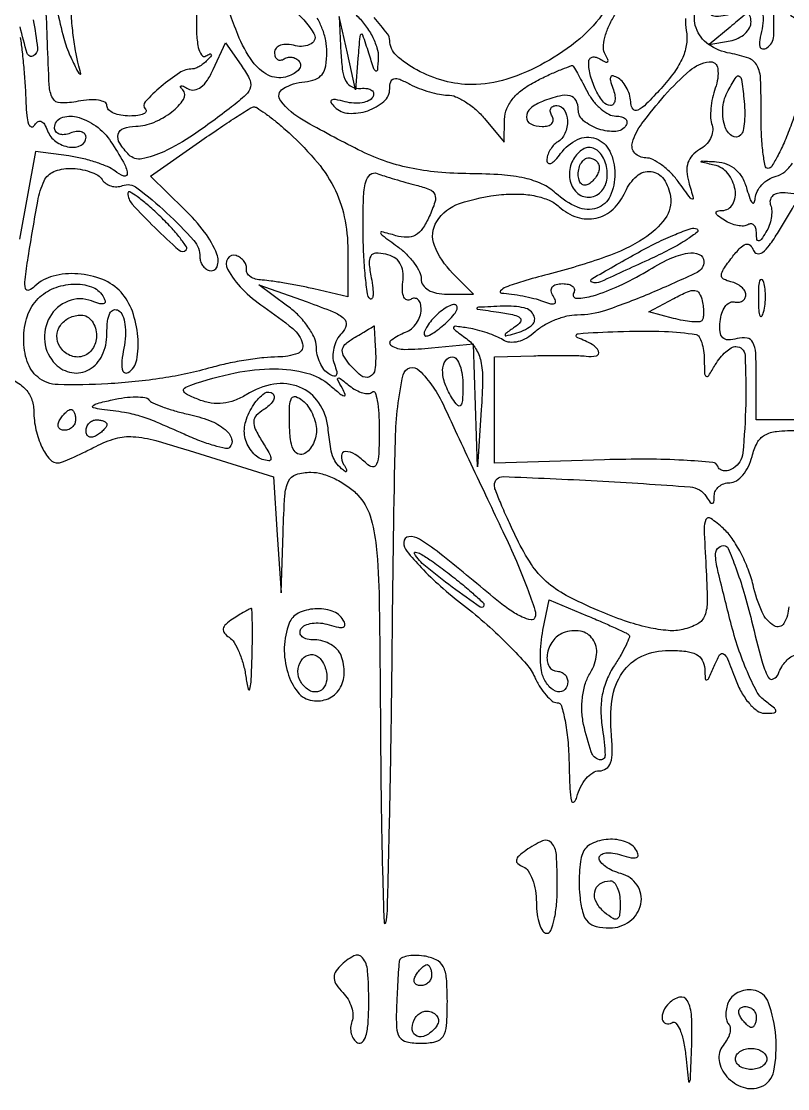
# Model space of a CAD drawing. Extents: x 21 to 741, y 101 to 447.
# Drawn here: x 573.8 to 647, y 257.2 to 359 of the extents above; entities that cross this region are included whole.
import ezdxf

# ---------------------------------------------------------------- set-up
doc = ezdxf.new("R2010")
doc.units = 0

msp = doc.modelspace()

# ---------------------------------------------------------------- linework, layer by layer
for points in [[(599.652137, 360.308812, -0.0668), (601.75649, 357.884504, -0.438355), (601.509383, 356.895292, -0.19116), (600, 356.710251, 0.049197), (599.204052, 356.83663, 0.093918), (598.56408, 356.754173, 0.138651), (598.155129, 356.479784, 0.177913), (598, 356.057614, 0.086169), (598.070406, 355.652117, 0.165024), (598.273452, 355.396316, 0.179617), (598.576167, 355.329473, 0.104238), (598.930902, 355.457295, -0.09593), (599.328736, 355.608086, -0.09716), (599.75222, 355.598476, -0.098642), (600.135611, 355.43045, -0.102236), (600.419654, 355.130002, -0.208422), (600.474776, 354.746114, -0.127658), (600.242899, 354.343274, -0.085481), (599.738006, 353.979757, -0.049463), (599.03457, 353.719291, -0.1867), (597.396447, 353.905807, -0.115492), (595.911506, 355.188591, -0.0635), (594.492843, 357.776115, -0.019374), (593.017959, 362, 0.00834)], [(590.5653, 360.021153, 0.014426), (590.559339, 357.943815, 0.044629), (590.720417, 356.551509, 0.098253), (591.026451, 355.828187, 0.390902), (591.455138, 355.72809, -0.021565), (591.832525, 355.921106, -0.368751), (591.956605, 355.88584, -0.323135), (591.951355, 355.746905, -0.019605), (591.666667, 355.410325, -0.035462), (591.298579, 355.061435, -0.034694), (590.882292, 354.765263, -0.036776), (590.480661, 354.558463, -0.098068), (590.166667, 354.492697, 0.141594), (588.924251, 354.118866, 0.033151), (587.162387, 352.807442, 0.030134), (585.658601, 351.359749, 0.402183), (585.673028, 350.660305, -0.307441), (585.720372, 350.412612, -0.189728), (585.50291, 350.193965, -0.074547), (584.95447, 350.045539, -0.028879), (584.166667, 350, -0.043059), (583.337206, 350.071564, -0.062763), (582.636458, 350.286406, -0.082352), (582.161847, 350.602255, -0.207732), (582, 350.975, 0.282), (581.796292, 351.307461, 0.079416), (581.192188, 351.50287, 0.055193), (580.303974, 351.542042, 0.032561), (579.25, 351.402857, -0.050525), (577.56774, 351.241827, -0.278092), (576.822273, 351.696839, -0.107599), (576.486913, 352.928034, -0.005688), (576.322299, 357.022225, 0.010783), (576.13426, 360.75196, 0.043694)], [(644.442213, 360.431169, -0.149174), (644.547704, 358.334046, 0.02088), (644.323717, 357.252163, 0.100786), (644.347769, 356.627697, 0.309825), (644.590506, 356.410242, 0.172479), (644.995951, 356.497497, 0.251425), (645.658207, 357.641955, 0.023487), (645.607588, 361.011481, 0.02599)], [(577.238285, 360.130846, 0.013062), (577.880112, 357.439385, 0.042704), (578.499581, 355.718741, 0.004644), (579.131961, 354.37624, 0.092343), (579.399738, 354.011793, 0.739534), (579.504113, 354.071634, 0.013615), (579.266524, 355, -0.028975), (578.990503, 356.235265, -0.012006), (578.755183, 357.930955, -0.011832), (578.589255, 359.765091, -0.01495)], [(605.75, 359.67692, -0.047267), (606.603525, 358.74848, -0.041527), (607.309781, 357.636644, -0.043739), (607.777221, 356.516975, -0.089248), (607.90032, 355.575686, -0.007352), (607.825121, 354.377718, -0.525011), (607.679175, 354.292892, -0.20433), (607.490604, 354.504768, -0.003555), (607, 356, 0.002801), (606.437321, 357.723664, 0.452836), (606.272524, 357.793192, 0.264754), (606.137507, 357.596676, 0.001849), (605.968039, 355.5), (605.736718, 352.5), (604.959116, 356), (604.181514, 359.5), (604.340757, 356, 0.023728), (604.500706, 354.283492, 0.093665), (604.840184, 353.283092, 0.163935), (605.405625, 352.77515, 0.121991), (606.239238, 352.637095, -0.052917), (606.863555, 352.620188, -0.126106), (607.290709, 352.447744, -0.210518), (607.457607, 352.157083, -0.166471), (607.376379, 351.799977, -0.148009), (606.99765, 351.465564, -0.065786), (606.354486, 351.26797, -0.056829), (605.564722, 351.225954, -0.048887), (604.743091, 351.356932, 0.01621), (603.825472, 351.565371, 0.168908), (603.448581, 351.510831, 0.444938), (603.39133, 351.291341, 0.050863), (603.755286, 350.844714, 0.185392), (605.073434, 350.257998, 0.094166), (606.898624, 350.507064, 0.098125), (608.447599, 351.391942, 0.217367), (609, 352.602571, -0.074712), (609.100059, 353.268464, -0.269361), (609.403133, 353.548703, -0.1545), (609.950028, 353.501256, -0.024575), (610.934259, 353.035184, 0.030137), (611.796017, 352.638772, 0.022536), (612.786617, 352.304085, 0.022957), (613.751664, 352.07318, 0.047272), (614.523966, 352, -0.101544), (615.291371, 351.842525, -0.040611), (616.244502, 351.339063, -0.038051), (617.215929, 350.610934, -0.039083), (618.056438, 349.75), (619.933461, 347.5), (619.966731, 349.676758, -0.097105), (620.187208, 350.716852, -0.075816), (620.795869, 351.701116, -0.062664), (621.792012, 352.611517, -0.038156), (623.16233, 353.431094, -0.008427), (624.389204, 354.01753, -0.013582), (625.455127, 354.470548, -0.007288), (626.34555, 354.805841, -0.321603), (626.526876, 354.754336, -0.04066), (626.651023, 354.5691, -0.001931), (627.013565, 353.913774, -0.00316), (627.436563, 353.130444, -0.002268), (627.899729, 352.25, 0.04891), (628.460526, 351.389326, 0.049998), (629.174118, 350.660937, 0.05498), (629.925635, 350.162209, 0.119577), (630.594201, 350, -0.060382), (631.13734, 349.934168, -0.129038), (631.505904, 349.733827, -0.191479), (631.644665, 349.437441, -0.154477), (631.558021, 349.09388, -0.248004), (630.587483, 348.52389, -0.092071), (628.969409, 348.749931, -0.089676), (627.50898, 349.550229, -0.22641), (627, 350.616631, 0.122046), (626.784949, 351.484532, 0.218814), (626.213661, 351.922607, 0.119224), (625.197013, 351.908386, 0.028781), (623.581787, 351.393011, 0.081007), (622.439703, 350.726804, 0.221403), (622.046844, 349.903649, 0.292392), (622.457528, 349.247739, 0.111069), (623.559017, 349, 0.066118), (624.110654, 349.073267, 0.138808), (624.478525, 349.29375, 0.191142), (624.607943, 349.620352, 0.139169), (624.5, 350, -0.082592), (624.343488, 350.3821, -0.161196), (624.3746, 350.70625, -0.182303), (624.586039, 350.921712, -0.108972), (624.940983, 351, -0.260426), (625.67049, 350.592389, -0.134519), (625.972719, 349.5581, -0.108257), (625.726307, 348.335065, -0.151834), (625, 347.5, 0.071803), (624.617422, 347.179758, 0.052897), (624.29375, 346.730955, 0.053289), (624.073879, 346.228698, 0.076689), (624, 345.749853, 0.23915), (624.126678, 345.50015, 0.282517), (624.386604, 345.479011, 0.089878), (624.808652, 345.79906, 0.027843), (625.316097, 346.417611, -0.123098), (626.9317, 347.763188, -0.2037), (628.676954, 347.846316, -0.193823), (630.010452, 346.635529, -0.113152), (630.5, 344.5, -0.105415), (630.041176, 342.347904, -0.211611), (628.776095, 341.207486, -0.18417), (626.927775, 341.295731, -0.081077), (624.839044, 342.645663, 0.075407), (623.547399, 343.501235, 0.053089), (621.895399, 344.064189, 0.038773), (619.694396, 344.385238, 0.015722), (616.663448, 344.494079, -0.021119), (613.583579, 344.637965, -0.030553), (610.890463, 345.044997, -0.032764), (608.416433, 345.747303, -0.030731), (606, 346.779063, -0.013075), (600.73635, 349.594318, -0.09681), (598.590404, 351.439954, -0.452559), (598.805804, 352.607193, -0.116312), (600.886968, 353.266439, 0.071692), (601.891354, 353.489273, 0.142693), (602.536828, 353.974827, 0.119041), (602.891075, 354.800196, 0.042139), (603, 356.09036, 0.049392), (602.88999, 357.201281, 0.041839), (602.562609, 358.335342, 0.043762), (602.081862, 359.325156, 0.084819)], [(629.505416, 360.008058, -0.070152), (627.136537, 357.370732, -0.048444), (623.824301, 355.094572, -0.04889), (620.183816, 353.522823, -0.077622), (616.836352, 353, -0.0667), (614.203308, 353.35282, -0.056617), (611.595244, 354.393064, -0.06227), (609.622365, 355.792645, -0.210374), (609, 357.206365, 0.166588), (608.779809, 357.848909, 0.011003), (607.528229, 359.389386, 0.014962)], [(637.244711, 359.319704, 0.066709), (637.309158, 358.163078, -0.082391), (637.340142, 356.897299, -0.067387), (636.972634, 355.592307, -0.054057), (636.176514, 354.192413, -0.028355), (634.912597, 352.635148, -0.011707), (633.495811, 351.150157, -0.080457), (632.680006, 350.561671, -0.339279), (632.242049, 350.645825, -0.179244), (632.029313, 351.190983, 0.060863), (631.931383, 351.891439, 0.050188), (631.664941, 352.597639, 0.052139), (631.280154, 353.20428, 0.087166), (630.830061, 353.605028, 0.059284), (630.347692, 353.829264, 0.357523), (630.108364, 353.736436, 0.196415), (630.063986, 353.386586, 0.026179), (630.298676, 352.664045, -0.043938), (630.481094, 352.026279, -0.081185), (630.496552, 351.488813, -0.130428), (630.350406, 351.135937, -0.233815), (630.075604, 351, -0.228028), (629.404371, 351.322911, -0.052389), (628.707575, 352.411604, -0.05017), (628.178178, 353.799536, -0.066131), (628, 355.140804, -0.148317), (628.094688, 355.452991, -0.19161), (628.339137, 355.621375, -0.132844), (628.712287, 355.606597, -0.062544), (629.154508, 355.404508, 0.028921), (629.621026, 355.152218, 0.337595), (629.811049, 355.193364, 0.297834), (629.83749, 355.399689, 0.025529), (629.568313, 355.889468, -0.148873), (629.39995, 356.527494, -0.051271), (629.534607, 357.482841, -0.04548), (629.910835, 358.569251, -0.038961), (630.493707, 359.63074, 0.015313)], [(647.274904, 359.62685, 0.005612), (648.293831, 358.97353, -0.128904), (649.29993, 357.905338, -0.149753), (649.578719, 356.542494, -0.056308), (649.101731, 354.282612, -0.006139), (647.362237, 349.25, -0.013846), (646.725383, 347.621373, -0.021048), (646.074773, 346.248438, -0.016752), (645.474553, 345.195561, -0.260453), (645.124595, 345, -0.358865), (644.846192, 345.229355, -0.016406), (644.635708, 346.535419, -0.021034), (644.492061, 348.222999, -0.012756), (644.457303, 350.226957, 0.010589), (644.414626, 353.50727, 0.110545), (644.077908, 354.802264, 0.189258), (643.276454, 355.508216, 0.043363), (641.5, 355.983387, -0.109521), (639.438705, 356.837602, -0.155547), (638.244733, 358.404482, -0.171497), (638.239494, 360.254993, -0.136135)], [(574.967213, 359.169566, -0.017384), (575.364269, 356.478652, -0.306844), (574.975373, 355.73838, -0.471822), (574.389476, 355.979263, -0.01913), (573.716832, 358.5, 0.014675)], [(573.721311, 357.5, -0.010474), (573.902682, 356.115135, -0.005802), (574.068937, 354.418403, -0.005784), (574.197566, 352.695076, -0.009278), (574.262972, 351.222224, 0.020232), (574.341835, 350.034158, 0.058939), (574.524576, 349.233833, 0.209401), (574.770672, 348.972334, 0.370738), (575.034653, 349.056069, -0.085478), (575.372767, 349.438388, -0.262238), (575.701826, 349.492576, -0.174885), (576.021483, 349.225519, -0.040556), (576.329452, 348.583846, 0.147655), (577.113134, 347.573246, 0.113467), (578.410415, 347.0369, 0.158946), (579.528442, 347.204942, 0.283865), (580, 347.968615, 0.184534), (579.877514, 348.289193, 0.147206), (579.559375, 348.483616, 0.100118), (579.074366, 348.511135, 0.055937), (578.5, 348.361626, -0.06502), (577.926101, 348.22328, -0.112257), (577.440625, 348.280284, -0.151946), (577.121257, 348.519085, -0.158089), (577, 348.893011, -0.306282), (577.626359, 349.819609, -0.158548), (579.083969, 349.918114, -0.095623), (580.943587, 349.047934, -0.090854), (582.38499, 347.535183, -0.01478), (583.575683, 345.595209, -0.097942), (583.93752, 344.523687, -0.558188), (583.624775, 344.269237, -0.084688), (582.75, 344.751921, 0.067597), (582.05724, 345.165484, 0.022061), (580.940307, 345.584742, 0.02153), (579.644358, 345.946091, 0.022696), (578.344661, 346.18728), (575.189321, 346.625828), (573.650984, 338.247925, 0.008698)], [(647.586999, 342.569148, 0.043069), (646.456967, 342.666667, 0.078977), (645.901287, 342.578343, 0.1272), (645.499538, 342.321799, 0.151569), (645.315423, 341.939294, 0.129255), (645.364447, 341.49265, -0.086906), (645.47236, 340.940568, -0.04728), (645.420548, 340.249513, -0.045216), (645.230801, 339.535365, -0.053626), (644.922793, 338.909316, -0.013777), (644.457547, 338.217334, -0.213468), (644.216359, 338.075791, -0.408475), (644.058463, 338.199732, -0.029512), (644.015313, 338.809017, 0.062631), (643.951248, 339.274411, 0.131172), (643.77016, 339.588682, 0.188818), (643.506133, 339.704679, 0.149674), (643.202254, 339.625, -0.131214), (642.79244, 339.501528, -0.054724), (642.212247, 339.546664, -0.049042), (641.56691, 339.73572, -0.045296), (640.952254, 340.05067, -0.019534), (640.329562, 340.479528, -0.180775), (640.155742, 340.750153, -0.409565), (640.267095, 340.926117, -0.054277), (640.75, 340.984687, 0.271712), (641.748367, 341.587029, 0.169679), (641.973932, 342.974471, 0.12661), (641.275186, 344.510727, 0.169376), (639.984675, 345.313501, -0.001239), (638.755463, 345.592759, -0.52193), (638.727849, 345.661327, -0.268001), (638.828213, 345.71204, -0.000981), (640.19368, 345.633052, -0.078202), (641.198099, 345.412836, -0.090897), (642.029161, 344.899623, -0.08437), (642.66817, 344.089636, -0.057518), (643.109325, 343, 0.016606), (643.384146, 342.120905, 0.101244), (643.626847, 341.714177, 0.535927), (643.801223, 341.741058, 0.093507), (643.90032, 342.133369, -0.102615), (644.080147, 342.794783, -0.070784), (644.527049, 343.432419, -0.067218), (645.162509, 343.950421, -0.073609), (645.893888, 344.262, 0.111301), (646.709937, 344.684221, 0.064707), (647.45909, 345.500727, 0.055888)], [(647.975249, 321), (644, 321), (644, 325.116631, 0.013487), (643.939061, 327.375451, 0.102928), (643.668261, 328.397212, 0.241501), (643.115871, 328.802223, 0.104), (642.177435, 328.756651, -0.058596), (641.30729, 328.635164, -0.204896), (640.79297, 328.842104, -0.17781), (640.542744, 329.38467, -0.04294), (640.548422, 330.39002, -0.052694), (640.70572, 331.179082, -0.079178), (641.016767, 331.806756, -0.106604), (641.425799, 332.180447, -0.188638), (641.870988, 332.25, 0.079525), (642.30226, 332.224439, 0.110554), (642.668353, 332.345649, 0.128367), (642.911331, 332.593477, 0.130782), (643, 332.926676, 0.138635), (642.893018, 333.3051, 0.075753), (642.579089, 333.676117, 0.065856), (642.115034, 333.98402, 0.058156), (641.56711, 334.176676, -0.069219), (640.880762, 334.435133, -0.288037), (640.673912, 334.803599, -0.137838), (640.865503, 335.375416, -0.015332), (641.681862, 336.5, -0.022473), (642.460424, 337.41778, -0.127332), (642.996115, 337.760421, -0.279237), (643.401211, 337.666058, -0.110683), (643.725546, 337.167619, 0.258857), (644.08249, 336.862176, 0.213335), (644.578572, 336.972671, 0.075992), (645.257734, 337.659785, 0.020379), (646.110794, 338.941789, 0.003929), (647.627426, 341.480407, 0.109939)], [(572.967593, 324.846624, -0.075012), (574.151374, 323.999522, -0.108546), (574.786975, 323.037165, -0.090466), (575.015313, 321.830445, 0.053213), (575.216514, 320.055846, 0.056625), (575.787145, 318.402581, 0.066956), (576.562789, 317.216614, 0.244183), (577.372281, 316.894328, 0.072103), (577.768409, 316.992971, 0.006895), (578.686928, 317.383263, 0.008676), (579.772725, 317.885101, 0.00674), (580.936769, 318.467302, -0.049506), (582.829917, 319.219761, -0.087821), (584.494992, 319.393884, -0.050778), (586.672405, 319.014586, -0.007824), (590.883179, 317.759949), (597.913775, 315.544771), (598.267803, 310.022385), (598.621831, 304.5), (598.810916, 310.25, -0.008496), (598.986584, 313.770063, -0.091509), (599.337163, 315.146691, -0.211962), (600.06497, 315.786548, -0.076005), (601.461045, 316, -0.072296), (602.551865, 315.841447, -0.041019), (603.798101, 315.35711, -0.039969), (604.999456, 314.649075, -0.052126), (605.961045, 313.811439, -0.110822), (607.116809, 311.835611, -0.053046), (607.711384, 308.940334, -0.020635), (607.994576, 303.823299, -0.00206), (608.116001, 291.561439, 0.00184), (608.187845, 283.969024, 0.003454), (608.310881, 277.833673, 0.001904), (608.459123, 273.017095, 0.866539), (608.616526, 273, 0.056327), (608.777126, 274.1529, 0.000689), (608.961379, 281.67263, 0.002041), (609.127095, 290.375918, 0.001333), (609.250524, 300.417464, -0.002918), (609.540656, 319.180413, -0.049956), (610.283694, 325.284737, -0.592298), (611.813798, 325.72533, -0.087897), (614.171587, 322.325447, 0.001453), (615.260578, 319.975243, 0.000607), (616.742072, 316.812188, 0.0006), (618.336058, 313.430236, 0.000778), (619.806267, 310.333066, -0.009095), (621.088684, 307.51128, -0.013068), (622.112609, 304.964287, -0.00885), (622.865172, 302.825999, -0.164763), (622.861022, 302.120578, -0.372442), (622.494412, 301.908098, -0.060855), (621.646954, 302.178949, -0.042494), (620.513221, 302.821832, -0.023117), (619.234993, 303.787512, 0.002978), (614.062615, 308.032783, 0.03157), (611.840637, 309.613032, 0.166492), (610.818984, 309.846992, 0.38383), (610.333333, 309.307559, 0.172411), (610.63447, 308.460208, 0.019305), (612.007141, 306.899975, 0.021648), (613.849041, 305.123322, 0.015949), (616.031404, 303.314107, -0.015607), (618.294436, 301.440625, -0.016726), (620.382852, 299.47089, -0.016496), (622.057686, 297.666564, -0.072044), (622.843298, 296.444578, 0.032214), (623.344738, 295.508835, 0.040428), (623.929984, 294.718095, 0.045141), (624.510299, 294.16364, 0.169699), (624.978561, 294, -0.32914), (625.38521, 293.699788, -0.025813), (625.735143, 292.313714, -0.02715), (625.999334, 290.457722, -0.016635), (626.118315, 288.25, 0.006687), (626.201403, 285.803314, 0.0449), (626.367325, 284.600318, 0.588394), (626.602312, 284.532667, 0.135809), (626.868315, 285, -0.053138), (627.221332, 285.956184, -0.061627), (627.755067, 286.765625, -0.071596), (628.37938, 287.315185, -0.145733), (629, 287.5, 0.152575), (629.672323, 287.71005, 0.160271), (630.089589, 288.261992, 0.084772), (630.252538, 289.269492, 0.022308), (630.165013, 290.906941, -0.059672), (630.237679, 294.335259, -0.114709), (631.223279, 296.885318, -0.138253), (633.075706, 298.441793, -0.106407), (635.66898, 299, -0.026901), (637.279709, 298.913278, -0.092162), (638.279627, 298.613384, -0.148482), (638.840867, 298.069171, -0.116992), (639.070285, 297.25, 0.01085), (639.130386, 296.279357, 0.46955), (639.278839, 296.175761, 0.224455), (639.481378, 296.349956, 0.005576), (639.978149, 297.5, -0.030329), (640.500594, 298.561849, -0.424382), (640.87232, 298.656855, -0.16081), (641.260646, 298.195289, -0.007391), (642.005689, 296.25, 0.039702), (642.581221, 294.996218, 0.049662), (643.313136, 293.946659, 0.057918), (644.088678, 293.228647, 0.159121), (644.788955, 293, 0.016411), (645.706091, 293.03011, 0.403373), (645.862265, 293.201722, 0.217721), (645.724992, 293.480726, 0.007569), (644.753339, 294.25, -0.106739), (644.026813, 295.106299, -0.020879), (643.144015, 296.937714, -0.021298), (642.279843, 299.200387, -0.018318), (641.562209, 301.644345, -0.002183), (640.369848, 306.421256, -0.037372), (640.103859, 308.013391, -0.186792), (640.302034, 308.706472, -0.234926), (640.892281, 309, -0.301356), (641.314968, 308.719795, -0.011609), (642.040435, 306.886332, -0.017351), (642.807564, 304.562592, -0.01096), (643.547901, 301.804535, 0.005443), (644.527463, 297.987584, 0.053439), (645.125817, 296.439734, 0.401071), (645.625612, 296.267265, 0.199045), (646.123396, 296.804535, -0.095855), (646.835631, 297.978199, -0.13492), (647.863755, 298.631423, -0.065049)], [(647.09968, 303.166667, -0.120452), (646.637607, 301.574422, -0.421543), (645.70878, 301.336536, -0.153895), (644.55389, 302.657956, -0.045188), (643.689575, 305.24408, 0.035208), (643.219471, 306.749844, 0.027681), (642.509246, 308.305221, 0.028412), (641.682701, 309.682523, 0.059549), (640.863767, 310.623289, 0.030875), (639.643878, 311.597387, 0.467934), (639.184734, 311.473655, 0.119087), (639.015404, 310.617105, 0.003677), (639.193522, 307.002733, -0.009894), (639.314773, 303.710031, -0.09198), (639.08004, 302.312628, -0.183184), (638.40408, 301.529717, -0.065058), (637, 300.991099, -0.081274), (635.592909, 300.88654, -0.032735), (633.682491, 301.182047, -0.028087), (631.420397, 301.820463, -0.018589), (628.901477, 302.79283, -0.020363), (625.860119, 304.248107, -0.058951), (623.943429, 305.572887, -0.066897), (622.524712, 307.208005, -0.032213), (621.151477, 309.625116, -0.005914), (620.327168, 311.374125, -0.008154), (619.631338, 312.965118, -0.005517), (619.08712, 314.308326, -0.09297), (618.997758, 314.776751, -0.425916), (619.832229, 315.583654, -0.004424), (628.80121, 315.174955, -0.005257), (637.683046, 314.597729, -0.236489), (639.221515, 313.675821, 0.018082), (639.600304, 313.125288, 0.263046), (639.808433, 313.032956, 0.35368), (639.948004, 313.170145, 0.02547), (639.984687, 313.75, -0.117249), (640.104249, 314.226822, -0.099253), (640.43053, 314.632812, -0.091591), (640.914185, 314.905445, -0.082844), (641.480948, 315, 0.147328), (642.093964, 315.184637, 0.071387), (642.711184, 315.734375, 0.061291), (643.239404, 316.543788, 0.052514), (643.589356, 317.5, -0.058493), (644.087016, 318.811167, -0.144918), (644.793425, 319.543409, -0.105835), (645.937697, 319.903193, -0.023442), (648.001419, 320, -0.028742)]]:
    msp.add_lwpolyline(points, format="xyb")
for points in [[(639.591857, 360.148627, 0.235587), (639.561944, 359.820233, 0.233157), (639.80631, 359.596759, 0.092658), (640.392461, 359.53922, 0.030892), (641.24862, 359.667479, -0.004086), (642.785211, 359.982633, -0.409757), (642.952461, 359.87218, -0.275392), (642.87355, 359.640366, -0.002816), (641.5, 358.484375), (639.5, 356.82031), (641.5, 357.17385, 0.067938), (642.264456, 357.419257, 0.073556), (642.9125, 357.856117, 0.08232), (643.348847, 358.410821, 0.126231), (643.5, 359, 0.201017), (643.057904, 360.055211, 0.123483), (641.878613, 360.748681, 0.124424), (640.51849, 360.800773, 0.204774)], [(593.899704, 350.867414, -0.015608), (590.248349, 348.20524, -0.040539), (587.422364, 346.595663, -0.061303), (585.338014, 345.918201, -0.249279), (584.104574, 346.295426, -0.054288), (583.219668, 347.396611, -0.202734), (583.073918, 348.253856, -0.255631), (583.584585, 348.821992, -0.080147), (584.75, 349.031803, 0.09448), (586.482152, 349.394796, 0.066249), (588.209021, 350.400291, 0.083426), (589.306833, 351.59119, 0.340826), (589.234456, 352.509202, -0.046333), (589.037398, 352.772202, -0.526352), (589.081685, 352.871753, -0.160555), (589.295925, 352.842613, -0.017128), (589.745747, 352.603937, 0.168363), (590.346254, 352.489392, 0.1272), (590.969596, 352.751583, 0.084308), (591.584973, 353.410318, 0.038929), (592.154423, 354.439576), (593.317352, 356.991928), (594.80838, 354.863188, -0.032667), (595.59198, 353.57269, -0.17784), (595.69495, 352.775106, -0.150959), (595.262947, 352.026274, -0.021673)], [(640.086483, 352.664922, 0.035615), (639.816322, 351.734138, 0.030822), (639.664642, 350.728253, 0.032044), (639.642311, 349.797036, 0.074275), (639.772878, 349.11211, -0.120066), (639.831747, 348.511204, -0.082936), (639.624433, 347.856866, -0.075429), (639.188433, 347.249865, -0.071905), (638.585465, 346.787891, 0.078457), (637.885675, 346.237115, 0.106865), (637.477807, 345.548094, 0.096862), (637.368185, 344.699298, 0.055025), (637.548754, 343.675781, -0.002654), (637.982688, 342.162482, -0.51994), (637.897122, 342.057745, -0.218235), (637.706294, 342.162709, -0.001411), (636.535881, 343.75, 0.037977), (635.798185, 344.610935, 0.039381), (634.947103, 345.339063, 0.042558), (634.11271, 345.843668, 0.115217), (633.443296, 346, -0.212087), (632.400742, 346.463054, -0.263229), (632.172739, 347.482407, -0.087111), (633.084409, 349.283786, -0.019792), (635.25, 351.951538, -0.034064), (637.657103, 354.338716, -0.14263), (639.491582, 355.179586, -0.427726), (640.323961, 354.531021, -0.114046)], [(642.520871, 348.187538, -0.361822), (641.669288, 348.109775, -0.174515), (640.985813, 349.063158, -0.090457), (640.814289, 350.844354, -0.109071), (641.312766, 352.446118, -0.009867), (642.07558, 353.722379, -0.391985), (642.365941, 353.801236, -0.242143), (642.583134, 353.492905, -0.005535), (642.818235, 351.658578, -0.022541), (642.89926, 350.524559, -0.027936), (642.867939, 349.466873, -0.028285), (642.744747, 348.605264, -0.147769)], [(599.022839, 348.71176, -0.032704), (601.83079, 345.888358, -0.060083), (603.651697, 343.210959, -0.067068), (604.659797, 340.39064, -0.052386), (605, 337.152494), (605, 332.75), (601.75, 333.496499, 0.007488), (600.382605, 333.789091, 0.006788), (598.961607, 334.050969, 0.006811), (597.683406, 334.250757, 0.021555), (596.821429, 334.335784, -0.053299), (596.192211, 334.438437, -0.080524), (595.688393, 334.668838, -0.108663), (595.384878, 334.985182, -0.187618), (595.321429, 335.339286, 0.124252), (595.30101, 335.719761, 0.084003), (595.103909, 336.109263, 0.075481), (594.763882, 336.448369, 0.070092), (594.330176, 336.681608, 0.365288), (593.529254, 336.391968, 0.260312), (593.515198, 335.389186, 0.071111), (594.919039, 333.492964, 0.049055), (596.976772, 331.782517, -0.024123), (599.736636, 329.711763, -0.152094), (600.684637, 328.25525, -0.391667), (600.216334, 327.336729, -0.088404), (598.326731, 327, 0.026356), (596.990388, 326.929511, 0.012845), (595.296597, 326.706197, 0.012703), (593.542026, 326.382966, 0.017931), (591.999374, 325.999821, -0.032198), (587.328508, 324.980181, -0.02397), (582.078248, 324.439495, -0.019378), (577.33466, 324.363889, -0.169061), (575.390824, 325.090608, -0.141113), (574.386631, 326.565709, -0.080767), (574.049144, 328.709571, -0.078485), (574.408946, 330.915339, -0.117297), (575.428571, 332.571429, -0.102078), (576.922817, 333.554575, -0.084361), (578.790558, 333.953008, -0.093517), (580.513856, 333.701993, -0.173224), (581.605028, 332.830061, -0.064355), (581.824529, 332.345118, -0.377169), (581.718406, 332.110532, -0.176966), (581.334793, 332.081971, -0.022608), (580.537297, 332.347314, 0.18808), (578.298627, 332.335204, 0.170019), (576.541962, 330.812904, 0.159925), (576.055395, 328.446289, 0.169342), (577.084328, 326.315672, 0.154332), (578.646921, 325.503856, 0.176767), (580.296197, 325.798892, 0.151578), (581.547169, 327.16072, 0.110985), (582, 329.175648, -0.026165), (582.064332, 330.40415, -0.08728), (582.285723, 331.177684, -0.202281), (582.644301, 331.491387, -0.221821), (583.100744, 331.437737, -0.161123), (583.495516, 330.966874, -0.059183), (583.721457, 330.117524, -0.049269), (583.768505, 329.031888, -0.035576), (583.615802, 327.829009, 0.021164), (583.429752, 326.638901, 0.070918), (583.452465, 325.851736, 0.20526), (583.670407, 325.51568, 0.294098), (584.015058, 325.509306, 0.21206), (584.840437, 326.717589, 0.06725), (584.945508, 328.948245, 0.062969), (584.423956, 331.359695, 0.099525), (583.345012, 333.171259, 0.113795), (581.593504, 334.391819, 0.078092), (579.224071, 334.936952, 0.079934), (576.859283, 334.7253, 0.132162), (575.122184, 333.75, -0.098962), (574.534587, 333.367444, -0.458969), (574.220237, 333.531395, -0.089126), (574.176539, 334.375915, -0.007864), (574.479799, 336.5, -0.005138), (575.38875, 341.865376, -0.065053), (576.008654, 343.813899, -0.185474), (576.916957, 344.687767, -0.100157), (578.460035, 345, -0.04041), (579.435506, 344.921034, -0.043043), (580.364448, 344.686224, -0.047195), (581.11873, 344.342175, -0.124376), (581.542134, 343.931826, 0.100929), (581.890936, 343.560962, 0.081472), (582.3838, 343.321492, 0.078965), (582.942325, 343.247282, 0.085431), (583.480337, 343.354081, -0.260979), (584.868027, 343.15263, -0.02267), (587.698787, 340.768002, -0.024577), (590.298906, 338.119907, -0.191465), (590.878857, 336.525, 0.086817), (590.936024, 336.129672, 0.071625), (591.1253, 335.747465, 0.072034), (591.413384, 335.436137, 0.089888), (591.758333, 335.247222, 0.403422), (592.519722, 335.610476, 0.187483), (592.505408, 336.810416, 0.065319), (591.313244, 338.926585, 0.039401), (589.407048, 341.090093), (586.147429, 344.24944), (590.823715, 347.52174, -0.003726), (592.651884, 348.780839, -0.005533), (594.273216, 349.85377, -0.002613), (595.663786, 350.741761, -0.105712), (596, 350.865419, -0.181141), (596.305868, 350.798113, -0.011013), (597.094209, 350.262226, -0.015292), (598.019956, 349.559019, -0.010638)], [(626.335833, 345.432783, 0.13575), (626.191905, 343.946818, 0.158748), (626.853817, 342.700354, 0.198612), (627.994798, 342.250389, 0.194633), (629.132783, 342.732783, 0.155991), (629.722282, 343.876502, 0.106879), (629.653842, 345.346404, 0.11812), (629.004171, 346.550952, 0.213408), (628, 347, 0.125507), (627.549001, 346.884981, 0.064084), (627.072758, 346.53963, 0.057495), (626.644856, 346.03215, 0.054869)], [(629, 345.059017, -0.089642), (628.926698, 344.653442, -0.053229), (628.70625, 344.2129, -0.051032), (628.382515, 343.806203, -0.06081), (628, 343.5, -0.139169), (627.620352, 343.392057, -0.191142), (627.29375, 343.521475, -0.138808), (627.073267, 343.889346, -0.066118), (627, 344.440983, -0.062283), (627.074545, 345.037096, -0.080552), (627.29375, 345.542039, -0.097988), (627.618621, 345.879982, -0.153634), (628, 346, -0.092995), (628.381732, 345.928382, -0.096318), (628.70625, 345.723586, -0.099231), (628.923444, 345.418051, -0.105429)], [(611.529337, 343.403281, -0.033828), (612.807232, 342.988951, -0.202413), (613.293797, 342.50704, -0.180417), (613.318167, 341.785859, -0.026084), (612.769376, 340.393181, -0.042905), (612.13061, 339.259969, -0.113989), (611.451573, 338.633998, -0.132836), (610.635235, 338.422391, -0.068368), (609.58294, 338.578221, 0.004524), (608.243911, 338.955293, 0.544734), (608.132963, 338.855576, 0.195164), (608.268837, 338.631151, 0.002091), (609.75, 337.535881, -0.037977), (610.610935, 336.798185, -0.039381), (611.339062, 335.947103, -0.042558), (611.843668, 335.11271, -0.115217), (612, 334.443296, 0.15161), (612.181681, 333.857898, 0.111803), (612.683037, 333.39433, 0.083412), (613.477851, 333.097756, 0.04771), (614.5, 333), (617, 333), (615, 335, -0.103266), (613.274495, 337.636006, -0.237456), (613.487594, 339.93362, -0.173958), (615.657278, 341.643989, -0.057553), (619.685879, 342.494737, -0.031304), (621.412159, 342.547496, -0.043944), (622.94201, 342.363235, -0.050802), (624.216696, 341.956024, -0.08112), (625.175596, 341.337854, 0.104679), (626.897409, 340.338467, 0.136278), (628.710296, 340.254254, 0.134153), (630.327543, 341.119327, 0.09998), (631.498125, 342.781381, -0.108863), (632.582239, 344.264599, -0.211369), (633.954651, 344.698388, -0.218759), (635.16301, 343.972091, -0.114704), (635.811269, 342.302982, -0.194954), (635.295692, 340.223486, -0.094644), (633.265557, 338.317145, -0.057301), (629.611479, 336.548601, -0.020973), (624.108737, 334.880456, 0.00843), (621.707014, 334.217669, 0.024387), (620.078229, 333.650862, 0.112141), (619.578325, 333.303697, 0.637682), (619.668213, 333.088025, -0.022605), (620.625667, 333.005695, -0.015077), (621.712351, 332.829063, -0.015195), (622.757998, 332.593398, -0.028594), (623.582257, 332.330061, 0.023756), (624.353237, 332.075504, 0.183547), (624.724865, 332.109659, 0.370727), (624.826399, 332.345812, 0.062479), (624.605028, 332.830061, -0.097874), (624.426713, 333.306035, -0.206965), (624.520391, 333.680954, -0.168016), (624.884522, 333.922057, -0.063067), (625.5, 334, -0.056329), (626.079689, 333.934486, -0.121506), (626.47812, 333.733645, -0.190186), (626.635036, 333.436733, -0.167509), (626.557637, 333.093259, 0.591219), (626.83463, 332.603022, 0.069988), (628.414178, 332.843571, 0.035985), (630.919256, 333.794551, 0.027703), (633.5, 335.171576, -0.026671), (635.717396, 336.360607, -0.066991), (637.463433, 336.910487, -0.141036), (638.551696, 336.791495, -0.304321), (639, 336.123144, -0.28892), (638.337746, 335.072726, -0.011359), (633.995477, 333.117755, -0.018372), (629.604603, 331.447056, -0.081892), (626.893359, 331, 0.058767), (625.908405, 330.883833, 0.036298), (624.795588, 330.530599, 0.036033), (623.731411, 330.013963, 0.052941), (622.891754, 329.402039, -0.05051), (622.078671, 328.803424, -0.071595), (621.249211, 328.461745, -0.08501), (620.473274, 328.40095, -0.117106), (619.813013, 328.623109, 0.038313), (619.168997, 328.959318, 0.018725), (618.303868, 329.291984, 0.018455), (617.373716, 329.572336, 0.025416), (616.519303, 329.750002, 0.00536), (615.244257, 329.934209, 0.398235), (615.088745, 329.821959, 0.285206), (615.170538, 329.609846, 0.003931), (616.32918, 328.748565, -0.094332), (617.200803, 327.815411, -0.089572), (617.688401, 326.610546, -0.054546), (617.86049, 324.840046, -0.014087), (617.744859, 321.969633), (617.369965, 316.5), (617.184982, 322.355035), (617, 328.210071), (613, 327.82861, -0.022015), (610.432718, 327.697425, -0.140184), (609.188206, 328.043893, -0.532131), (609.163188, 328.629723, -0.067358), (610.5, 329.361626, 0.083908), (611.073419, 329.70056, 0.066059), (611.559375, 330.235327, 0.066241), (611.887878, 330.876624, 0.085485), (612, 331.527632, 0.064427), (611.927029, 332.091588, 0.136037), (611.70669, 332.469578, 0.19146), (611.380435, 332.605319, 0.143346), (611.001497, 332.500925, -0.219101), (610.636239, 332.456071, -0.211828), (610.357532, 332.703831, -0.09835), (610.219415, 333.292233, -0.035932), (610.251497, 334.15092, 0.056986), (610.246689, 335.180086, 0.108825), (609.975903, 335.957142, 0.121788), (609.430325, 336.492882, 0.082624), (608.614415, 336.808448, 0.056888), (607.655651, 336.89547, 0.254161), (607.182809, 336.624162, 0.163766), (607.030523, 335.966203, 0.022924), (607.232359, 334.564824, -0.017087), (607.383862, 333.593397, -0.044336), (607.406456, 332.886005, -0.131748), (607.30135, 332.567421, -0.475496), (607.117944, 332.548569, -0.163119), (606.871749, 333.042829, -0.009601), (606.668972, 334.731012, -0.013687), (606.518579, 336.788427, -0.009602), (606.457279, 339.110628, -0.009194), (606.491234, 342.142153, -0.053453), (606.708244, 343.72335, -0.160445), (607.143572, 344.415591, -0.270752), (607.80018, 344.523184, 0.013472), (608.493337, 344.278405, 0.005196), (609.467189, 343.974881, 0.00514), (610.530556, 343.667421, 0.00632)], [(584, 342.641637, 0.187368), (584.407556, 341.592235, 0.013986), (586.579575, 339.347119, 0.011225), (588.879501, 337.197951, 0.397812), (589.550175, 337.216842, 0.356759), (589.580457, 337.518558, 0.018894), (588.974944, 338.361152, 0.022717), (588.104833, 339.381011, 0.013765), (586.989569, 340.509994, 0.012023), (585.841747, 341.557928, 0.024124), (584.878186, 342.317642, 0.031265), (584.182682, 342.750695, 0.567657)], [(633.973247, 336.396149, -0.00216), (629.130181, 334.177684, -0.183027), (628.334285, 334.127334, -0.655331), (628.296726, 334.462177, -0.002818), (632.5, 336.85005, -0.012654), (634.475391, 337.892787, -0.018355), (636.272872, 338.703432, -0.014178), (637.770687, 339.264848, -0.205959), (638.322544, 339.22284, -0.538729), (638.352961, 338.920546, -0.026623), (637.384237, 338.2149, -0.023455), (635.899925, 337.346379, -0.012163)], [(644.194949, 332.5, 0.012823), (644.235556, 331.431793, 0.080377), (644.356533, 330.900903, 0.597527), (644.51666, 330.883358, 0.087174), (644.692991, 331.269032, 0.037336), (644.832894, 332.036634, 0.029507), (644.872264, 332.880008, 0.030339), (644.814405, 333.671085, 0.06278), (644.655937, 334.269032, 0.31318), (644.47713, 334.386009, 0.333666), (644.315079, 334.257153, 0.052471), (644.212705, 333.580113, 0.014395)], [(604.416946, 329.274088, 0.07667), (603.954442, 328.642883, 0.061625), (603.660558, 327.853075, 0.062742), (603.571634, 327.031442, 0.087446), (603.712428, 326.307016, -0.02716), (603.940002, 325.601683, -0.20125), (603.891995, 325.259531, -0.352371), (603.651433, 325.169906, -0.058225), (603.169939, 325.394972, -0.095485), (602.721835, 325.807403, -0.052748), (602.34367, 326.451298, -0.049911), (602.086784, 327.211428, -0.0566), (602, 327.97561, 0.111075), (601.807518, 328.831372, 0.043328), (601.192188, 329.883774, 0.040169), (600.302213, 330.949045, 0.039689), (599.25, 331.862975), (596.5, 333.892763), (601.124456, 332.249409, -0.010791), (603.605655, 331.306902, -0.087783), (604.630936, 330.6645, -0.271054), (604.832573, 330.027515, -0.141579)], [(638.794727, 330.461394, -0.196416), (638.518525, 330.345429, -0.023298), (637.840581, 330.37051, -0.025021), (637.003224, 330.483049, -0.018039), (636.083089, 330.688523), (633.753518, 331.297719), (636.126759, 332.57927, -0.01737), (637.442487, 333.231798, -0.127999), (638.12757, 333.350136, -0.245284), (638.553565, 333.0803, -0.076258), (638.838397, 332.352142, -0.027317), (638.939878, 331.746544, -0.033638), (638.965158, 331.174404, -0.035771), (638.920703, 330.705899, -0.15607)], [(613, 330.5, 0.025998), (612.570237, 329.923674, 0.059248), (612.324622, 329.440625, 0.129665), (612.295323, 329.130356, 0.367029), (612.448984, 329, 0.125339), (612.809945, 329.09193, 0.025246), (613.379657, 329.440625, 0.025202), (614.017684, 329.925768, 0.021226), (614.642857, 330.5, 0.030007), (615.154438, 331.076968, 0.078501), (615.423468, 331.559375, 0.19907), (615.411096, 331.861252, 0.292116), (615.193873, 332, 0.112363), (614.743571, 331.897511, 0.038054), (614.157967, 331.559375, 0.035584), (613.546404, 331.07401, 0.034033)], [(619.424325, 331.266924, -0.014271), (620.893033, 331.006217, -0.139902), (621.445071, 330.717262, -0.390184), (621.469572, 330.349636, -0.071255), (620.924325, 329.840625, 0.003646), (620.081471, 329.243897, 0.247166), (620.00558, 329.091802, 0.479832), (620.09894, 329.020204, 0.005876), (620.9375, 329.236369, 0.086324), (622.509206, 329.969131, 0.354303), (622.780756, 330.908846, 0.244931), (621.843386, 331.683586, 0.063889), (619.833333, 331.850168, 0.000574), (617.466248, 331.741043, 0.232036), (617.324432, 331.662975, 0.556708), (617.361596, 331.576138, 0.00083)], [(581, 329, -0.14817), (580.627782, 327.771527, -0.177865), (579.657809, 327.063787, -0.178179), (578.461727, 327.152889, -0.148632), (577.5, 328, -0.146325), (577.228266, 329.009334, -0.144467), (577.553147, 330.007885, -0.131205), (578.404587, 330.737323, -0.112333), (579.559017, 331, -0.137622), (580.108519, 330.845833, -0.100183), (580.576711, 330.4125, -0.086062), (580.891917, 329.764357, -0.070352)], [(607.644213, 327.499294, -0.04447), (607.590834, 325.79133, -0.26973), (607.077946, 325.112505, -0.279146), (606.251739, 325.235348, -0.046543), (605.066993, 326.419278, -0.054271), (604.563471, 327.180672, -0.183184), (604.497048, 327.763368, -0.160628), (604.83465, 328.293122, -0.039518), (605.694549, 328.888869, 0.001151), (606.386802, 329.293721, 0.0019), (606.969649, 329.639378, 0.000168), (607.489702, 329.95071, 0.263622), (607.5, 329.968885, -0.971236), (607.500702, 329.968906, -0.000008), (607.542363, 329.255695, -0.000109), (607.588908, 328.455633, -0.000064)], [(638.25, 329.135051, -0.219951), (638.540966, 328.931184, -0.052647), (638.78862, 328.378734, -0.044395), (638.963925, 327.621493, -0.031323), (639.030409, 326.75, 0.006911), (639.067385, 325.397642, 0.278133), (639.22408, 325.160399, 0.379172), (639.458272, 325.227821, 0.009556), (640.080099, 326.25, -0.037354), (640.540286, 326.919652, -0.041926), (641.07912, 327.485937, -0.046271), (641.613778, 327.879011, -0.136202), (642.04969, 328, -0.400306), (642.921909, 327.168437, -0.017109), (642.984684, 322.519199, -0.018536), (642.713908, 317.838087, -0.23477), (641.809017, 316.381966, -0.067993), (641.33077, 316.169657, -0.102572), (640.8778, 316.134439, -0.130251), (640.522587, 316.278743, -0.152772), (640.311361, 316.572949, 0.299696), (639.849326, 316.938223, 0.007497), (637.043821, 317.139495, 0.013511), (633.595517, 317.241611, 0.008127), (629.502344, 317.185662), (619, 316.871323), (619, 321.935662), (619, 327), (622.75, 327.118483, -0.004846), (624.277352, 327.151925, -0.005242), (625.765625, 327.15448, -0.004956), (627.041324, 327.130649, -0.025141), (627.75, 327.074646, 0.08915), (628.733315, 327.122568, 0.475627), (628.938354, 327.540239, 0.160687), (628.330765, 328.192156, 0.036921), (626.943902, 328.825048, -0.802749), (626.99825, 329.221172, -0.013553), (630.773392, 329.427182, -0.012539), (635.247905, 329.43763, -0.038874)], [(615.984687, 324.25, -0.011096), (615.945789, 322.849063, -0.155556), (615.771138, 322.383071, -0.461139), (615.487379, 322.371881, -0.043106), (615, 323, -0.05437), (614.288872, 324.417104, -0.089354), (614.051693, 325.7337, -0.147327), (614.323695, 326.636788, -0.251537), (615, 327, -0.242407), (615.382445, 326.80301, -0.069028), (615.701752, 326.192187, -0.052836), (615.917643, 325.303322, -0.03458)], [(603.299075, 324.289891, 0.008493), (604.236381, 323.497106, 0.111545), (604.640608, 323.29537, 0.605315), (604.75404, 323.423949, 0.039212), (604.479936, 324, -0.007668), (604.015226, 324.836326, -0.45085), (604.069245, 324.98192, -0.262914), (604.275722, 324.951601, -0.005088), (605.150051, 324.258676, 0.044632), (605.785603, 323.832092, 0.060533), (606.4267, 323.575276, 0.075722), (606.977081, 323.515079, 0.187963), (607.342009, 323.675343, -0.543265), (607.594754, 323.621494, -0.047529), (607.806715, 322.85734, -0.029723), (607.953725, 321.597496, -0.014185), (608, 319.966667, -0.010263), (607.954728, 317.761248, -0.080467), (607.75, 316.759722, -0.347101), (607.359251, 316.525288, -0.1659), (606.8, 316.8, 0.051403), (605.694945, 317.698528, 0.151827), (604.764747, 317.964616, 0.402497), (604.386218, 317.584073, 0.135729), (604.601308, 316.75, -0.015014), (604.857907, 316.271424, -0.226751), (604.860878, 316.087764, -0.476478), (604.744506, 316.057838, -0.025923), (604.410325, 316.333333, -0.048769), (603.866329, 316.938687, -0.078658), (603.548426, 317.552897, -0.045102), (603.337657, 318.451137, -0.007138), (603.109687, 320.25, 0.121291), (602.229307, 322.638164, 0.149206), (600.390514, 324.125062, 0.138316), (597.918907, 324.395199, 0.098843), (595.303921, 323.401736, -0.048507), (594.185164, 322.843018, -0.064554), (593.081579, 322.576099, -0.06587), (591.963984, 322.602001, -0.0533), (590.803921, 322.912118, -0.016387), (589.702876, 323.378267, -0.155969), (589.331104, 323.719577, -0.393928), (589.40294, 324.023811, -0.063622), (590, 324.320612, -0.03277), (594.235956, 325.487203, -0.051429), (597.99024, 325.865619, -0.063184), (601.075688, 325.466911, -0.116607)], [(589.738532, 321.548695, -0.038311), (591.805105, 320.931521, -0.077063), (593.277644, 320.087188, -0.145113), (593.90163, 319.190854, -0.283586), (593.708221, 318.374888, -0.254155), (593.332597, 318.263767, -0.017719), (592.227398, 318.54077, -0.021701), (590.872136, 318.996529, -0.014387), (589.358086, 319.630557, 0.005884), (586.719641, 320.788552, 0.027158), (585.152021, 321.356354, 0.032861), (583.67233, 321.698925, 0.011376), (581.5, 322.002965, -0.031985), (580.712416, 322.146487, -0.599631), (580.664008, 322.33904, -0.121782), (581.095873, 322.571852, -0.007799), (582.5, 322.910198, -0.023059), (583.685435, 323.119487, -0.031648), (584.765625, 323.190195, -0.032686), (585.625711, 323.135714, -0.20229), (586, 322.917515, 0.127157), (586.37399, 322.618754, 0.017528), (587.304444, 322.240596, 0.019175), (588.461861, 321.86648, 0.015165)], [(596.97104, 321.97614, 0.061001), (596.257828, 321.401333, 0.182817), (596.013043, 320.836511, 0.127362), (596.164176, 320.113441, 0.023905), (596.826426, 318.921704, -0.009328), (597.527419, 317.742546, -0.130152), (597.652852, 317.26884, -0.442825), (597.456295, 317.090424, -0.056245), (596.826426, 317.224058, -0.092756), (596.294249, 317.519237, -0.055992), (595.791944, 318.039823, -0.053508), (595.393155, 318.692093, -0.062659), (595.167424, 319.380906, -0.124731), (595.2507, 320.849222, -0.069638), (596.024221, 322.475846, -0.090797), (597.039762, 323.535727, -0.368165), (597.86354, 323.469793, -0.225432), (597.96762, 323.177376, -0.109711), (597.840016, 322.792385, -0.074506), (597.49233, 322.368829, -0.044584)], [(602, 319.984544, -0.065175), (601.906729, 319.272035, -0.061907), (601.632812, 318.594096, -0.066566), (601.2281, 318.051182, -0.108688), (600.75, 317.737431, -0.216729), (600.207418, 317.771456, -0.163687), (599.792297, 318.211011, -0.078636), (599.529009, 319.142838, -0.024079), (599.425957, 320.606855, -0.013234), (599.433463, 322.336162, -0.119777), (599.632981, 323.059252, -0.360761), (600.029362, 323.213311, -0.093007), (600.675957, 322.853969, -0.067056), (601.182872, 322.303422, -0.044512), (601.611062, 321.557796, -0.044318), (601.9027, 320.743055, -0.063877)], [(579, 321, -0.105053), (578.918938, 320.618444, -0.099167), (578.688914, 320.29375, -0.09642), (578.345238, 320.076123, -0.093332), (577.940983, 320, -0.108972), (577.586039, 320.078288, -0.182303), (577.3746, 320.29375, -0.161196), (577.343488, 320.6179, -0.082592), (577.5, 321, -0.029505), (577.768994, 321.382774, -0.035638), (578.066025, 321.70625, -0.038439), (578.34829, 321.934461, -0.151918), (578.559017, 322, -0.210953), (578.727648, 321.92554, -0.081139), (578.870461, 321.70625, -0.061769), (578.967655, 321.382849, -0.042167)], [(582, 320.559017, -0.151918), (581.934461, 320.34829, -0.038439), (581.70625, 320.066025, -0.035638), (581.382774, 319.768994, -0.029505), (581, 319.5, -0.082592), (580.6179, 319.343488, -0.161196), (580.29375, 319.3746, -0.182303), (580.078288, 319.586039, -0.108972), (580, 319.940983, -0.093332), (580.076123, 320.345238, -0.09642), (580.29375, 320.688914, -0.099167), (580.618444, 320.918938, -0.105053), (581, 321, -0.042167), (581.382849, 320.967655, -0.061769), (581.70625, 320.870461, -0.081139), (581.92554, 320.727648, -0.210953)], [(618, 303.313217, -0.605293), (617.637135, 303.123294, -0.007677), (614.976253, 305.030026, -0.012162), (612.411268, 307.026656, -0.083055), (611.359092, 308.227993, -0.642988), (611.458112, 308.376111, -0.087648), (611.942136, 308.206961, -0.02558), (612.962918, 307.563853, -0.009564), (614.328851, 306.562744, -0.007228), (615.735769, 305.457103, -0.011009), (616.9216, 304.453145, -0.005829), (617.88255, 303.582368, -0.208685)], [(631.829903, 300.481668, -0.307856), (631.883685, 300.243618, -0.016628), (631.561288, 299.498493, -0.021224), (631.082888, 298.588577, -0.013389), (630.452203, 297.567397, 0.047237), (629.725638, 296.190795, 0.051768), (629.297227, 294.743498, 0.049372), (629.162975, 293.180487, 0.03699), (629.313066, 291.458225, -0.03019), (629.560934, 289.00053, -0.503668), (629.013482, 288.55982, -0.255744), (628.229335, 289.299339, -0.024435), (627.51595, 291.927381, -0.04497), (627.34924, 293.240051, -0.04159), (627.412637, 294.596927, -0.04334), (627.690418, 295.860187, -0.06388), (628.163973, 296.890954, 0.111696), (628.757529, 298.591726, 0.180956), (628.390798, 300.060194, 0.201776), (627.199276, 300.823626, 0.135324), (625.567217, 300.664167, 0.148577), (624.559151, 299.879534, 0.115717), (624.036274, 298.585434, 0.160692), (624.222092, 297.47004, 0.278659), (625, 297, -0.099038), (625.381638, 296.923658, -0.097945), (625.70625, 296.70625, -0.097945), (625.923658, 296.381638, -0.099038), (626, 296, -0.184688), (625.714247, 295.252777, -0.269498), (625.060268, 295.040554, -0.158815), (624.23817, 295.519698, -0.09067), (623.634176, 296.510938, -0.067357), (623.450322, 297.289499, -0.024292), (623.394701, 298.428083, -0.023576), (623.454258, 299.696871, -0.025842), (623.633129, 300.915646), (624.211883, 303.809416), (627.855942, 302.299612, -0.003733), (629.276036, 301.69878, -0.005331), (630.526467, 301.142797, -0.003036), (631.571467, 300.657053, -0.077685)], [(594, 301.984687, 0.039117), (593.349475, 301.480752, 0.161426), (593.108245, 301.052926, 0.222531), (593.208155, 300.652648, 0.078222), (593.659767, 300.24675, -0.113101), (594.136258, 299.754901, -0.035258), (594.608221, 298.834472, -0.033213), (595.005899, 297.699132, -0.03116), (595.259935, 296.49675, 0.016215), (595.476531, 295.295152, 0.76261), (595.633338, 295.286207, 0.069858), (595.762158, 295.973642, 0.003555), (595.850168, 298.25, 0.00492), (595.889663, 300.070331, 0.008252), (595.882549, 301.600189, 0.002728), (595.848079, 302.895351, 0.422766), (595.75, 302.984687, 0.108989), (595.59093, 302.939239, 0.005933), (595.132812, 302.684621, 0.009003), (594.592816, 302.363018, 0.006436)], [(599.394042, 301.584473, 0.085482), (598.934267, 299.267079, 0.079747), (599.257106, 296.86952, 0.093232), (600.22572, 295.004122, 0.193413), (601.622722, 294.197128, 0.134471), (603.111835, 294.385172, 0.153948), (604.206973, 295.304698, 0.13652), (604.657867, 296.785977, 0.097944), (604.361626, 298.5, 0.100819), (603.996109, 299.073578, 0.066821), (603.381698, 299.559375, 0.063468), (602.623256, 299.88795, 0.07063), (601.833994, 300, -0.051013), (601.11892, 300.073146, -0.117505), (600.632362, 300.300909, -0.194243), (600.439598, 300.641246, -0.172997), (600.52514, 301.040677, -0.14796), (600.92191, 301.39109, -0.0712), (601.578947, 301.585361, -0.061078), (602.38095, 301.60407, -0.05221), (603.209386, 301.433543, 0.023277), (604.093279, 301.197664, 0.135994), (604.569253, 301.224389, 0.3561), (604.718129, 301.461755, 0.107804), (604.566212, 301.892866, 0.173851), (603.507035, 302.737121, 0.09737), (601.855113, 302.960777, 0.099446), (600.270194, 302.542894, 0.189302)], [(603, 296.440983, -0.131397), (602.748994, 295.50233, -0.221941), (602.094833, 295.043762, -0.194118), (601.247001, 295.223468, -0.106623), (600.5, 296, -0.144545), (600.228407, 296.994978, -0.137775), (600.532901, 297.999006, -0.173073), (601.249279, 298.554719, -0.22115), (602.069098, 298.457295, -0.093559), (602.425599, 298.131679, -0.052935), (602.726548, 297.62768, -0.050295), (602.930946, 297.034855, -0.057944)], [(622, 279.908556, 0.02856), (621.313735, 279.36189, 0.172412), (621.098943, 278.968314, 0.274217), (621.228916, 278.64021, 0.068328), (621.75, 278.340536, -0.155676), (622.230116, 277.940766, -0.054438), (622.632812, 277.125553, -0.047641), (622.907735, 276.070199, -0.039928), (623, 274.916667, 0.032551), (623.072814, 273.799395, 0.050076), (623.29375, 272.856771, 0.064635), (623.61597, 272.205409, 0.250638), (624, 272, 0.31052), (624.388512, 272.267028, 0.036969), (624.70625, 273.321875, 0.033738), (624.927717, 274.775243, 0.020945), (625, 276.5, 0.015334), (624.907441, 279.517425, 0.166617), (624.449615, 280.626375, 0.326906), (623.59929, 280.813984, 0.050241)], [(627.394042, 279.584473, 0.058637), (627.206621, 278.848226, 0.020187), (627.105758, 277.75213, 0.019741), (627.091117, 276.523517, 0.021616), (627.175426, 275.334473, 0.038644), (627.454774, 273.891774, 0.129501), (627.934326, 273.065905, 0.144875), (628.72304, 272.635642, 0.052962), (630, 272.5, 0.162079), (631.930355, 273.142622, 0.182758), (632.974933, 274.784777, 0.200893), (632.625495, 276.587247, 0.183783), (631.079108, 277.689564, -0.040267), (630.283404, 277.967698, -0.051663), (629.610738, 278.352836, -0.061385), (629.147829, 278.780502, -0.177411), (629, 279.184019, -0.256266), (629.168959, 279.492024, -0.109958), (629.624286, 279.65735, -0.070057), (630.310679, 279.650052, -0.039223), (631.125229, 279.460254, 0.021768), (632.055035, 279.209117, 0.128686), (632.554692, 279.226959, 0.359143), (632.712143, 279.462349, 0.113869), (632.566212, 279.892866, 0.173851), (631.507035, 280.737121, 0.09737), (629.855113, 280.960777, 0.099446), (628.270194, 280.542894, 0.189302)], [(631, 274.877555, -0.021696), (630.95125, 273.754609, -0.241254), (630.720171, 273.386223, -0.286403), (630.319179, 273.394552, -0.028529), (629.51101, 273.990862, -0.097855), (628.727641, 274.953697, -0.168579), (628.570968, 275.963819, -0.207864), (629.070573, 276.709942, -0.143695), (630.059017, 277, -0.210101), (630.418824, 276.841826, -0.081462), (630.723586, 276.376532, -0.062031), (630.930969, 275.69012, -0.042401)], [(604.264286, 268.864286, 0.071001), (603.802238, 268.248394, 0.151991), (603.685256, 267.671887, 0.127915), (603.91168, 267.062821, 0.043785), (604.521796, 266.335347, -0.062317), (605.015399, 265.700559, -0.058122), (605.351341, 264.948971, -0.062278), (605.48763, 264.199275, -0.105853), (605.389337, 263.572212, 0.079794), (605.268888, 262.999117, 0.077412), (605.331848, 262.410788, 0.08186), (605.563649, 261.897908, 0.10776), (605.931826, 261.542134, 0.355171), (606.382482, 261.600581, 0.12359), (606.727626, 262.212806, 0.05134), (606.939096, 263.484207, 0.015558), (607, 265.440983, 0.018404), (606.890661, 268.410514, 0.151292), (606.402037, 269.655821, 0.360891), (605.56713, 269.828448, 0.074286)], [(609.900637, 269.319551, 0.013998), (609.853902, 268.816602, 0.001713), (609.786213, 267.712618, 0.002028), (609.715591, 266.400164, 0.001672), (609.650637, 265, 0.019997), (609.644601, 263.003565, 0.139444), (609.942987, 262.084936, 0.199395), (610.624225, 261.632742, 0.048131), (612, 261.5, 0.05449), (613.388366, 261.651756, 0.201266), (614.09375, 262.15, 0.124134), (614.425001, 263.178456, 0.016149), (614.5, 265.5, 0.019116), (614.41648, 267.683755, 0.101285), (614.089403, 268.828364, 0.164128), (613.42224, 269.469135, 0.074836), (612.25, 269.819551, 0.034557), (611.380919, 269.882227, 0.053201), (610.63175, 269.804491, 0.070001), (610.100399, 269.610852, 0.244956)], [(613, 268, -0.105053), (612.918938, 267.618444, -0.099167), (612.688914, 267.29375, -0.09642), (612.345238, 267.076123, -0.093332), (611.940983, 267, -0.108972), (611.586039, 267.078288, -0.182303), (611.3746, 267.29375, -0.161196), (611.343488, 267.6179, -0.082592), (611.5, 268, -0.029505), (611.768994, 268.382774, -0.035638), (612.066025, 268.70625, -0.038439), (612.34829, 268.934461, -0.151918), (612.559017, 269, -0.210953), (612.727648, 268.92554, -0.081139), (612.870461, 268.70625, -0.061769), (612.967655, 268.382849, -0.042167)], [(635.666667, 265.333333, 0.090624), (635.133256, 264.561366, 0.142982), (635.021816, 263.769719, 0.293559), (635.357519, 263.383286, 0.212629), (635.938387, 263.461921, -0.370812), (636.326534, 263.40063, -0.077299), (636.716716, 262.763801, -0.048001), (637.052435, 261.676515, -0.024899), (637.270283, 260.270938, 0.001283), (637.531163, 257.831636, 0.725935), (637.629109, 257.811184, 0.121304), (637.717015, 258.117615, 0.000642), (637.831897, 261.25, 0.020086), (637.818291, 264.090269, 0.111105), (637.418708, 265.555368, 0.338504), (636.682494, 265.893405, 0.141699)], [(641.314606, 265.377467, 0.046913), (641.145299, 264.771966, 0.051163), (641.098533, 264.163096, 0.057429), (641.172428, 263.639907, 0.133372), (641.367785, 263.298881, -0.186712), (641.517369, 262.960497, -0.077691), (641.462627, 262.455676, -0.061913), (641.224077, 261.86994, -0.045607), (640.827227, 261.291821, 0.218005), (640.441978, 259.863374, 0.143349), (641.195891, 258.30513, 0.129093), (642.748129, 257.291145, 0.173792), (644.412922, 257.328212, 0.259954), (645.679289, 258.844765, 0.066422), (645.859814, 262.157548, 0.067217), (645.167031, 265.369412, 0.276515), (643.688144, 266.576564, 0.078743), (642.953591, 266.567649, 0.074763), (642.243527, 266.333487, 0.078807), (641.665869, 265.916643, 0.105897)], [(644, 264, -0.042167), (643.967655, 263.617151, -0.061769), (643.870461, 263.29375, -0.081139), (643.727648, 263.07446, -0.210953), (643.559017, 263, -0.151918), (643.34829, 263.065539, -0.038439), (643.066025, 263.29375, -0.035638), (642.768994, 263.617226, -0.029505), (642.5, 264, -0.082592), (642.343488, 264.3821, -0.161196), (642.3746, 264.70625, -0.182303), (642.586039, 264.921712, -0.108972), (642.940983, 265, -0.093332), (643.345238, 264.923877, -0.09642), (643.688914, 264.70625, -0.099167), (643.918938, 264.381556, -0.105053)], [(613.103799, 262.703799, -0.113251), (612.214666, 262.146534, -0.251496), (611.448742, 262.268926, -0.258096), (611.141241, 262.967994, -0.116221), (611.468963, 263.949781, -0.09291), (611.801911, 264.315254, -0.096292), (612.240657, 264.529717, -0.099247), (612.716563, 264.560607, -0.105525), (613.156231, 264.403444, -0.094625), (613.531428, 264.059296, -0.169261), (613.655459, 263.664644, -0.136091), (613.515485, 263.214314, -0.053431)], [(645, 260, -0.148195), (644.884432, 259.618646, -0.098894), (644.559375, 259.29375, -0.082425), (644.073457, 259.074694, -0.064853), (643.5, 259, -0.064853), (642.926543, 259.074694, -0.082425), (642.440625, 259.29375, -0.098894), (642.115568, 259.618646, -0.148195), (642, 260, -0.148195), (642.115568, 260.381354, -0.098894), (642.440625, 260.70625, -0.082425), (642.926543, 260.925306, -0.064853), (643.5, 261, -0.064853), (644.073457, 260.925306, -0.082425), (644.559375, 260.70625, -0.098894), (644.884432, 260.381354, -0.148195)]]:
    msp.add_lwpolyline(points, format="xyb", close=True)

doc.saveas('drawing.dxf')
